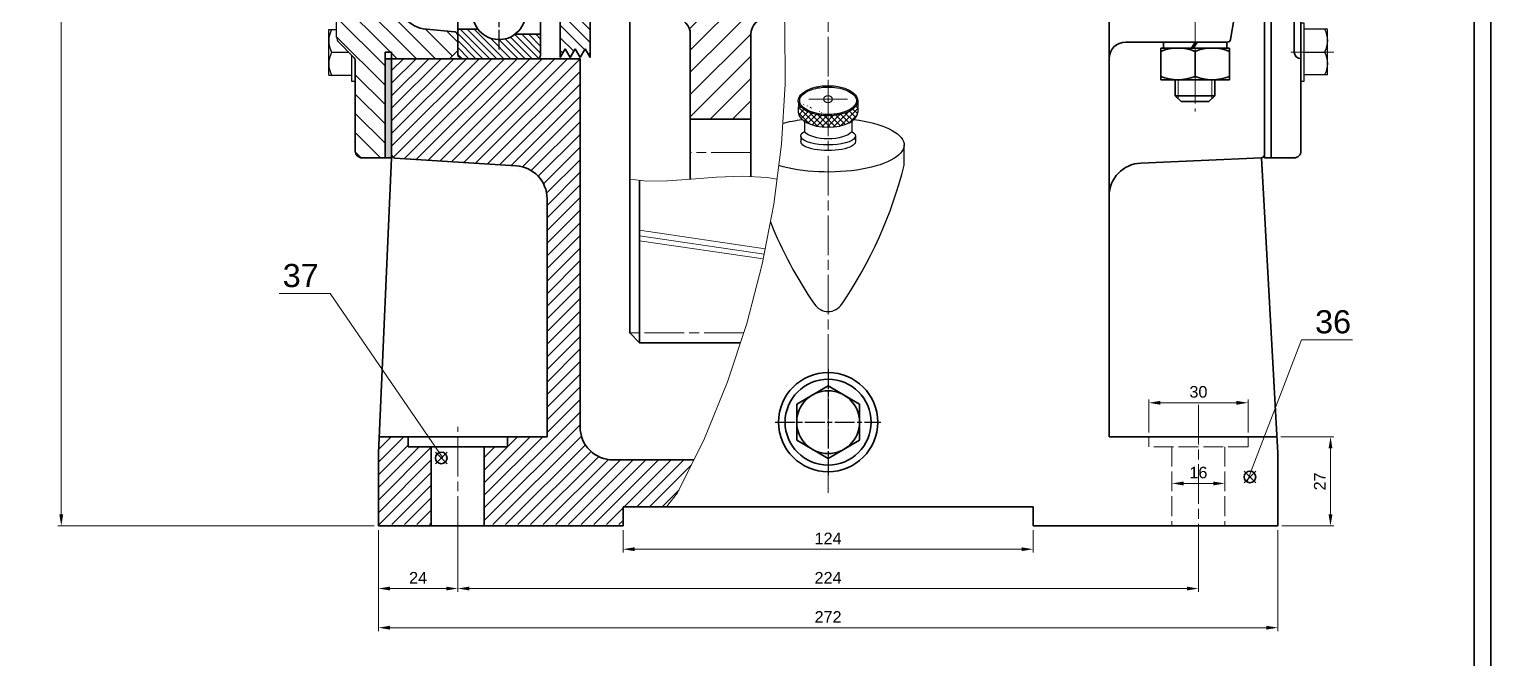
# Model space of a CAD drawing. Header units: millimetres. Extents: x 4028 to 8898, y 4975 to 5816.
# Drawn here: x 6043.8 to 6485.8, y 5360.6 to 5551.2 of the extents above; entities that cross this region are included whole.
import ezdxf

# ---------------------------------------------------------------- set-up
doc = ezdxf.new("R2010")
doc.units = ezdxf.units.MM
for name, pattern in [('AM_ISO02W050', [7.5, 6, -1.5]), ('AM_ISO08W050', [18, 12, -1.5, 3, -1.5]), ('AM_ISO08W050x2', [9, 6, -0.75, 1.5, -0.75]), ('CENTER', [50.8, 31.75, -6.35, 6.35, -6.35])]:
    doc.linetypes.add(name, pattern=pattern)
doc.layers.get('0').update_dxf_attribs({"lineweight": 35})
for name, color, linetype, lineweight in [('AM_0', 7, 'Continuous', 35), ('AM_0N', 7, 'Continuous', 35), ('AM_12', 7, 'Continuous', 35), ('AM_3', 6, 'AM_ISO02W050', 13), ('AM_4', 3, 'Continuous', 13), ('AM_5', 3, 'Continuous', 13), ('AM_7', 4, 'AM_ISO08W050', 13), ('AM_7N', 4, 'AM_ISO08W050', 25), ('AM_8', 1, 'Continuous', 13), ('Dim', 2, 'Continuous', 9), ('dttam', 1, 'CENTER', 13), ('manh', 2, 'Continuous', 13), ('net dam', 7, 'Continuous', 30)]:
    doc.layers.add(name, color=color, linetype=linetype, lineweight=lineweight)
doc.styles.get("Standard").update_dxf_attribs({"font": 'arial.ttf'})
doc.dimstyles.new('AM_ISO$0', dxfattribs={"dimtxt": 3.5, "dimasz": 3.5, "dimexe": 1, "dimexo": 1.25, "dimgap": 1.5, "dimtad": 1, "dimtoh": 1, "dimdsep": 46, "dimtxsty": 'Standard', "dimcen": 0, "dimclrd": 256, "dimclre": 256, "dimclrt": 2, "dimadec": 0, "dimazin": 2, "dimtp": 0.1, "dimtm": 0.1, "dimtfac": 0.71, "dimtmove": 1, "dimatfit": 3, "dimfxl": 1, "dimlwd": -1, "dimlwe": -1, "dimarcsym": 2})
pattern_1 = [(45, (-2106.6298, -1590.2821), (-1.0606602, 1.0606602), [])]
pattern_2 = [(135, (-2106.6298, -1590.2821), (-1.0606602, -1.0606602), [])]
pattern_3 = [(135, (0, 0), (-1.9091883, -1.9091883), [])]

# ---------------------------------------------------------------- blocks, each defined once
blk = doc.blocks.new('vocuathamdausua')
at = {"layer": 'manh'}
h = blk.add_hatch(dxfattribs=at)
h.set_pattern_fill('ANSI37', color=1, scale=10, style=0)
h.set_pattern_definition([(45, (-444.2514, 1551.545), (-0.8838835, 0.8838835), []), (135, (-444.2514, 1551.545), (-0.8838835, -0.8838835), [])])
edge = h.paths.add_edge_path()
edge.add_ellipse((1285.62, 2708.41), major_axis=(9, 0), ratio=0.506768, start_angle=322.9121, end_angle=358.6795)
edge.add_ellipse((1285.62, 2708.41), major_axis=(9, 0), ratio=0.506768, start_angle=358.6795, end_angle=360)
edge.add_line((1294.62, 2708.41), (1294.62, 2711.85))
edge.add_ellipse((1285.62, 2711.85), major_axis=(9, 0), ratio=0.506768, start_angle=270, end_angle=360, ccw=False)
edge.add_line((1285.62, 2707.29), (1285.62, 2703.85))
edge.add_ellipse((1285.62, 2708.41), major_axis=(9, 0), ratio=0.506768, start_angle=270, end_angle=322.9121)
edge = h.paths.add_edge_path()
edge.add_ellipse((1285.62, 2711.85), major_axis=(9, 0), ratio=0.506768, start_angle=182.4103, end_angle=270, ccw=False)
edge.add_line((1276.63, 2711.66), (1276.62, 2708.41))
edge.add_ellipse((1285.62, 2708.41), major_axis=(9, 0), ratio=0.506768, start_angle=180, end_angle=181.3205)
edge.add_ellipse((1285.62, 2708.41), major_axis=(9, 0), ratio=0.506768, start_angle=181.3205, end_angle=217.0879)
edge.add_ellipse((1285.62, 2708.41), major_axis=(9, 0), ratio=0.506768, start_angle=217.0879, end_angle=270)
edge.add_line((1285.62, 2703.85), (1285.62, 2707.29))
at = {"layer": 'AM_7', "linetype": 'AM_ISO08W050x2'}
for q in [(1285.62, 2718.19), (1279.79, 2712.35), (1291.46, 2712.35), (1285.62, 2706.51)]:
    blk.add_line((1285.62, 2712.35), q, dxfattribs=at)
at = {"layer": 'net dam'}
for p, q in [((1276.63, 2711.66), (1276.62, 2708.41)), ((1294.62, 2711.85), (1294.62, 2708.41)), ((1278.44, 2705.66), (1278.44, 2702.51)), ((1292.8, 2705.66), (1292.8, 2702.51)), ((1277.36, 2701.17), (1277.36, 2699.48)), ((1293.88, 2701.17), (1293.88, 2699.48)), ((1308.62, 2692.37), (1308.62, 2698.47))]:
    blk.add_line(p, q, dxfattribs=at)
for centre, radius, start, end in [((1182.3, 2723.71), 130.15, 325.6473, 346.0677), ((1388.95, 2723.71), 130.15, 201.8853, 214.3527), ((1285.62, 2653.08), 5, 214.3527, 325.6473)]:
    blk.add_arc(centre, radius, start, end, dxfattribs=at)
blk.add_ellipse((1285.62, 2711.85), major_axis=(9, 0), ratio=0.506768, dxfattribs=at)
at = {"layer": 'net dam', "extrusion": (0, 0, -1)}
for centre, major_axis, ratio, start_param, end_param in [((1285.62, 2712.35), (1.38, 0), 0.738156, -3.141592653589793, 3.141592653589793), ((1285.62, 2698.47), (23, 0), 0.35566, 5.059904, 8.560784), ((1285.62, 2698.47), (23, 0), 0.35566, 10.355812, 10.648059), ((1285.62, 2701.17), (8.26, 0), 0.326792, 5.765996, 9.941967), ((1285.62, 2703.8), (-7.78, 0), 0.450192, 3.525887, 5.898891), ((1285.62, 2699.48), (8.26, 0), 0.326792, 6.283185, 9.424778)]:
    blk.add_ellipse(centre, major_axis=major_axis, ratio=ratio, start_param=start_param, end_param=end_param, dxfattribs=at)
at = {"layer": 'net dam'}
blk.add_ellipse((1285.62, 2708.41), major_axis=(9, 0), ratio=0.506768, start_param=3.141593, end_param=6.283185, dxfattribs=at)
blk.add_open_spline([(1294.22, 2711.85), (1294.22, 2712.3), (1294.07, 2712.75), (1293.4, 2713.66), (1292.89, 2714.1), (1291.57, 2714.88), (1290.75, 2715.21), (1288.93, 2715.72), (1287.93, 2715.89), (1285.4, 2716.08), (1283.86, 2715.99), (1281.05, 2715.44), (1279.81, 2714.98), (1278.22, 2714), (1277.73, 2713.54), (1277.11, 2712.61), (1276.99, 2712.15), (1277.07, 2711.22), (1277.28, 2710.75), (1278.07, 2709.83), (1278.65, 2709.39), (1280.12, 2708.63), (1281, 2708.32), (1282.94, 2707.87), (1284, 2707.73), (1286.55, 2707.65), (1288.06, 2707.8), (1290.72, 2708.44), (1291.88, 2708.94), (1293.29, 2709.94), (1293.71, 2710.39), (1294.14, 2711.18), (1294.22, 2711.52), (1294.22, 2711.85)], degree=3, knots=[0, 0, 0, 0, 0.356431, 0.356431, 0.712861, 0.712861, 1.069292, 1.069292, 1.425722, 1.425722, 1.939711, 1.939711, 2.453699, 2.453699, 2.819631, 2.819631, 3.185563, 3.185563, 3.551495, 3.551495, 3.917427, 3.917427, 4.283359, 4.283359, 4.649291, 4.649291, 5.155706, 5.155706, 5.662121, 5.662121, 6.018042, 6.018042, 6.283185, 6.283185, 6.283185, 6.283185], dxfattribs=at)
blk = doc.blocks.new('sdfsdfd')
for p, q in [((202.3, 669.78), (192.8, 664.29)), ((211.8, 664.29), (202.3, 669.78)), ((192.8, 664.29), (192.8, 653.32)), ((211.8, 653.32), (211.8, 664.29)), ((192.8, 653.32), (202.3, 647.84)), ((202.3, 647.84), (211.8, 653.32))]:
    blk.add_line(p, q)
for radius in [15, 13, 9.5]:
    blk.add_circle((202.3, 658.81), radius)
at = {"layer": 'AM_7N', "linetype": 'AM_ISO08W050x2'}
for p, q in [((202.3, 674.81), (202.3, 642.81)), ((186.3, 658.81), (218.3, 658.81))]:
    blk.add_line(p, q, dxfattribs=at)
blk = doc.blocks.new('olan31')
h = blk.add_hatch()
h.set_pattern_fill('ANSI31', color=1, scale=1.3, angle=180, style=0)
h.set_pattern_definition([(225, (8079.136, 7635.1395), (2.9185832, -2.9185832), [])])
h.paths.add_polyline_path([(2483.66, 2326.46), (2492.35, 2326.46), (2503.98, 2326.46), (2503.98, 2325.46), (2503.18, 2325.46), (2503.18, 2320.8), (2520.18, 2320.8), (2520.18, 2326.46), (2511.18, 2327.71), (2511.18, 2334.21), (2520.18, 2335.46), (2520.18, 2338.96), (2512.03, 2338.96, -0.385314), (2502.08, 2347.96), (2501.27, 2356.56, 0.385314), (2500.28, 2357.46), (2495.68, 2357.46), (2494.89, 2356.66), (2493.18, 2352.08), (2493.18, 2337.46), (2495.18, 2337.46), (2495.18, 2335.46), (2487, 2335.46)])
h.paths.add_polyline_path([(2463.18, 2328.46, 0.414214), (2465.18, 2326.46), (2483.66, 2326.46), (2487, 2335.46), (2463.18, 2335.46)])
h.paths.add_polyline_path([(2499.18, 2320.86, 0.061347), (2499.67, 2320.8), (2503.18, 2320.8), (2503.18, 2325.46), (2499.18, 2325.46)])
h.paths.add_polyline_path([(2495.18, 2325.46), (2503.18, 2325.46), (2503.98, 2325.46), (2503.98, 2326.46), (2495.18, 2326.46)], flags=17)
h.paths.add_polyline_path([(2498.25, 2321.39, 0.135907), (2499.18, 2320.86), (2499.18, 2325.46), (2495.18, 2325.46), (2495.18, 2324.46)], flags=17)
h.paths.add_polyline_path([(2494.18, 2325.46), (2495.18, 2325.46), (2495.18, 2326.46), (2492.35, 2326.46, -0.198912), (2493.77, 2325.87)], flags=17)
h.paths.add_polyline_path([(2495.18, 2324.46), (2495.18, 2325.46), (2494.18, 2325.46)], flags=17)
h.paths.add_polyline_path([(2566.18, 2320.8), (2586.7, 2320.8, 0.198912), (2588.11, 2321.39), (2592.6, 2325.87, -0.198912), (2594.01, 2326.46), (2621.18, 2326.46, 0.414214), (2623.18, 2328.46), (2623.18, 2335.46), (2591.18, 2335.46), (2591.18, 2337.46), (2593.18, 2337.46), (2593.18, 2354.96), (2590.68, 2357.46), (2586.09, 2357.46, 0.388616), (2585.09, 2356.55), (2584.28, 2347.96, -0.385314), (2574.33, 2338.96), (2566.18, 2338.96), (2566.18, 2335.46), (2575.18, 2334.21), (2575.18, 2327.71), (2566.18, 2326.46)])
for p, q in [((2493.18, 2354.96), (2495.68, 2357.46)), ((2495.68, 2357.46), (2500.28, 2357.46)), ((2502.08, 2347.96), (2501.27, 2356.56)), ((2584.28, 2347.96), (2585.09, 2356.56)), ((2590.68, 2357.46), (2586.09, 2357.46)), ((2593.18, 2354.96), (2590.68, 2357.46)), ((2493.18, 2337.46), (2493.18, 2354.96)), ((2593.18, 2337.46), (2593.18, 2354.96)), ((2520.68, 2338.96), (2512.03, 2338.96)), ((2565.68, 2338.96), (2574.33, 2338.96)), ((2463.18, 2328.46), (2463.18, 2335.46)), ((2463.18, 2335.46), (2495.18, 2335.46)), ((2493.18, 2337.46), (2495.18, 2337.46)), ((2495.18, 2335.46), (2495.18, 2337.46)), ((2511.18, 2334.21), (2520.18, 2335.46)), ((2511.18, 2327.71), (2511.18, 2334.21)), ((2520.18, 2335.46), (2520.68, 2335.46)), ((2566.18, 2335.46), (2565.68, 2335.46)), ((2575.18, 2334.21), (2566.18, 2335.46)), ((2575.18, 2327.71), (2575.18, 2334.21)), ((2593.18, 2337.46), (2591.18, 2337.46)), ((2591.18, 2335.46), (2591.18, 2337.46)), ((2623.18, 2335.46), (2591.18, 2335.46)), ((2623.18, 2328.46), (2623.18, 2335.46)), ((2492.35, 2326.46), (2465.18, 2326.46)), ((2511.18, 2327.71), (2520.18, 2326.46)), ((2520.18, 2326.46), (2520.68, 2326.46)), ((2566.18, 2326.46), (2565.68, 2326.46)), ((2575.18, 2327.71), (2566.18, 2326.46)), ((2594.01, 2326.46), (2621.18, 2326.46))]:
    blk.add_line(p, q)
for centre, radius, start, end in [((2500.28, 2356.46), 1, 5.7106, 90), ((2586.09, 2356.46), 1, 90, 174.2894), ((2512.03, 2348.96), 10, 185.7106, 270), ((2574.33, 2348.96), 10, 270, 354.2894), ((2465.18, 2328.46), 2, 180, 270), ((2492.35, 2324.46), 2, 45, 90), ((2594.01, 2324.46), 2, 90, 135), ((2621.18, 2328.46), 2, 270, 0)]:
    blk.add_arc(centre, radius, start, end)
at = {"layer": 'net dam'}
for p, q in [((2520.18, 2335.46), (2520.18, 2338.96)), ((2566.18, 2335.46), (2566.18, 2338.96)), ((2493.77, 2325.87), (2498.25, 2321.39)), ((2520.18, 2320.8), (2520.18, 2326.46)), ((2566.18, 2320.8), (2566.18, 2326.46)), ((2592.6, 2325.87), (2588.11, 2321.39)), ((2499.67, 2320.8), (2520.68, 2320.8)), ((2586.7, 2320.8), (2565.68, 2320.8))]:
    blk.add_line(p, q, dxfattribs=at)
for centre, start, end in [((2499.67, 2322.8), 225, 270), ((2586.7, 2322.8), 270, 315)]:
    blk.add_arc(centre, 2, start, end, dxfattribs=at)
blk = doc.blocks.new('olan3')
at = {"layer": 'AM_8'}
h = blk.add_hatch(dxfattribs=at)
h.set_pattern_fill('_U', color=256, scale=1.5, angle=45, style=0, pattern_type=0)
h.set_pattern_definition(pattern_1)
edge = h.paths.add_edge_path()
edge.add_arc((-12.75, 11.5), 1, 90, 180)
edge.add_line((-13.75, 11.5), (-13.75, -11))
edge.add_arc((-12.25, -11), 1.5, 180, 270)
edge.add_line((-12.25, -12.5), (-4.785, -12.5))
edge.add_line((-4.785, -12.5), (-4.785, -6.38))
edge.add_arc((0, 0), 7.975, 143.1301, 233.1301, ccw=False)
edge.add_line((-6.38, 4.785), (-6.38, 12.5))
edge.add_line((-6.38, 12.5), (-12.75, 12.5))
h = blk.add_hatch(dxfattribs=at)
h.set_pattern_fill('_U', color=256, scale=1.5, angle=135, style=0, pattern_type=0)
h.set_pattern_definition(pattern_2)
edge = h.paths.add_edge_path()
edge.add_line((12.25, 12.5), (4.785, 12.5))
edge.add_line((4.785, 12.5), (4.785, 6.38))
edge.add_arc((0, 0), 7.975, -36.8699, 53.1301, ccw=False)
edge.add_line((6.38, -4.785), (6.38, -12.5))
edge.add_line((6.38, -12.5), (12.25, -12.5))
edge.add_arc((12.25, -11), 1.5, 270, 360)
edge.add_line((13.75, -11), (13.75, 11))
edge.add_arc((12.25, 11), 1.5, 0, 90)
h = blk.add_hatch(dxfattribs=at)
h.set_pattern_fill('_U', color=256, scale=1.5, angle=135, style=0, pattern_type=0)
h.set_pattern_definition(pattern_2)
edge = h.paths.add_edge_path()
edge.add_line((60.25, -12.5), (66.12, -12.5))
edge.add_line((66.12, -12.5), (66.12, -4.785))
edge.add_arc((72.5, 0), 7.975, 126.8699, 216.8699, ccw=False)
edge.add_line((67.715, 6.38), (67.715, 12.5))
edge.add_line((67.715, 12.5), (60.25, 12.5))
edge.add_arc((60.25, 11), 1.5, 90, 180)
edge.add_line((58.75, 11), (58.75, -11))
edge.add_arc((60.25, -11), 1.5, 180, 270)
h = blk.add_hatch(dxfattribs=at)
h.set_pattern_fill('_U', color=256, scale=1.5, angle=45, style=0, pattern_type=0)
h.set_pattern_definition(pattern_1)
edge = h.paths.add_edge_path()
edge.add_line((77.285, -6.38), (77.285, -12.5))
edge.add_line((77.285, -12.5), (84.75, -12.5))
edge.add_arc((84.75, -11), 1.5, 270, 360)
edge.add_line((86.25, -11), (86.25, 11.5))
edge.add_arc((85.25, 11.5), 1, 0, 90)
edge.add_line((85.25, 12.5), (78.88, 12.5))
edge.add_line((78.88, 12.5), (78.88, 4.785))
edge.add_arc((72.5, 0), 7.975, -53.1301, 36.8699, ccw=False)
at = {"layer": 'AM_0N'}
for p, q in [((-13.75, -11), (-13.75, 11.5)), ((-12.75, 12.5), (-6.38, 12.5)), ((4.785, 12.5), (-6.38, 12.5)), ((-6.38, 12.5), (-6.38, 4.785)), ((4.785, 12.5), (12.25, 12.5)), ((4.785, 12.5), (4.785, 6.38)), ((13.75, 12.5), (12.25, 12.5)), ((13.75, -11), (13.75, 11)), ((60.25, 12.5), (58.75, 12.5)), ((58.75, -11), (58.75, 11)), ((60.25, 12.5), (67.715, 12.5)), ((78.88, 12.5), (67.715, 12.5)), ((67.715, 12.5), (67.715, 6.38)), ((78.88, 12.5), (85.25, 12.5)), ((78.88, 12.5), (78.88, 4.785)), ((86.25, 11.5), (86.25, -11)), ((-4.785, -6.38), (-4.785, -12.5)), ((6.38, -4.785), (6.38, -12.5)), ((66.12, -4.785), (66.12, -12.5)), ((77.285, -12.5), (77.285, -6.38)), ((-4.785, -12.5), (-12.25, -12.5)), ((6.38, -12.5), (-4.785, -12.5)), ((12.25, -12.5), (6.38, -12.5)), ((13.75, -12.5), (12.25, -12.5)), ((60.25, -12.5), (58.75, -12.5)), ((60.25, -12.5), (66.12, -12.5)), ((77.285, -12.5), (66.12, -12.5)), ((77.285, -12.5), (84.75, -12.5))]:
    blk.add_line(p, q, dxfattribs=at)
for centre, radius, start, end in [((-12.75, 11.5), 1, 90, 180), ((12.25, 11), 1.5, 0, 90), ((60.25, 11), 1.5, 90, 180), ((85.25, 11.5), 1, 0, 90), ((0, 0), 7.975, 143.1301, 233.1301), ((0, 0), 7.975, 53.1301, 143.1301), ((0, 0), 7.975, 323.1301, 53.1301), ((72.5, 0), 7.975, 126.8699, 216.8699), ((72.5, 0), 7.975, 36.8699, 126.8699), ((72.5, 0), 7.975, 306.8699, 36.8699), ((0, 0), 7.975, 233.1301, 323.1301), ((72.5, 0), 7.975, 216.8699, 306.8699), ((-12.25, -11), 1.5, 180, 270), ((12.25, -11), 1.5, 270, 0), ((60.25, -11), 1.5, 180, 270), ((84.75, -11), 1.5, 270, 0)]:
    blk.add_arc(centre, radius, start, end, dxfattribs=at)
at = {"layer": 'AM_7N', "linetype": 'AM_ISO08W050x2'}
for p, q in [((0, 10.975), (0, -10.975)), ((72.5, 10.975), (72.5, -10.975)), ((10.975, 0), (-10.975, 0)), ((83.475, 0), (61.525, 0))]:
    blk.add_line(p, q, dxfattribs=at)
blk = doc.blocks.new('bac123453et')
at = {"layer": 'AM_8'}
h = blk.add_hatch(dxfattribs=at)
h.set_pattern_fill('_U', color=256, scale=2.7, angle=135, style=0, pattern_type=0)
h.set_pattern_definition(pattern_3)
edge = h.paths.add_edge_path()
edge.add_line((1192.44, 2554.36), (1192, 2553.86))
edge.add_line((1192, 2553.86), (1188.59, 2553.85))
edge.add_line((1188.59, 2553.85), (1185.43, 2553.85))
edge.add_line((1185.43, 2553.85), (1184.94, 2554.35))
edge.add_line((1184.94, 2554.35), (1184.94, 2559.35))
edge.add_arc((1183.44, 2559.35), 1.5, 0, 90)
edge.add_line((1183.44, 2560.85), (1165.34, 2560.85))
edge.add_line((1165.34, 2560.85), (1167.94, 2562.35))
edge.add_line((1167.94, 2562.35), (1165.34, 2563.85))
edge.add_line((1165.34, 2563.85), (1167.94, 2565.35))
edge.add_line((1167.94, 2565.35), (1165.34, 2566.85))
edge.add_line((1165.34, 2566.85), (1167.94, 2568.35))
edge.add_line((1167.94, 2568.35), (1165.34, 2569.85))
edge.add_line((1165.34, 2569.85), (1183.44, 2569.85))
edge.add_arc((1183.44, 2571.35), 1.5, 270, 360)
edge.add_line((1184.94, 2571.35), (1184.94, 2575.35))
edge.add_line((1184.94, 2575.35), (1185.44, 2575.85))
edge.add_line((1185.44, 2575.85), (1188.64, 2575.85))
edge.add_line((1188.64, 2575.85), (1192.44, 2575.85))
edge.add_line((1192.44, 2575.85), (1192.44, 2554.36))
h = blk.add_hatch(dxfattribs=at)
h.set_pattern_fill('_U', color=256, scale=2.7, angle=135, style=0, pattern_type=0)
h.set_pattern_definition(pattern_3)
edge = h.paths.add_edge_path()
edge.add_line((1264.54, 2569.85), (1261.94, 2568.35))
edge.add_line((1261.94, 2568.35), (1264.54, 2566.85))
edge.add_line((1264.54, 2566.85), (1261.94, 2565.35))
edge.add_line((1261.94, 2565.35), (1264.54, 2563.85))
edge.add_line((1264.54, 2563.85), (1261.94, 2562.35))
edge.add_line((1261.94, 2562.35), (1264.54, 2560.85))
edge.add_line((1264.54, 2560.85), (1246.47, 2560.85))
edge.add_arc((1246.5, 2559.29), 1.56, 90.8951, 177.8385)
edge.add_line((1244.94, 2559.35), (1244.94, 2554.35))
edge.add_line((1244.94, 2554.35), (1244.51, 2553.85))
edge.add_line((1244.51, 2553.85), (1240.73, 2553.85))
edge.add_line((1240.73, 2553.85), (1238, 2553.85))
edge.add_line((1238, 2553.85), (1237.44, 2554.35))
edge.add_line((1237.44, 2554.35), (1237.44, 2575.35))
edge.add_line((1237.44, 2575.35), (1237.88, 2575.85))
edge.add_line((1237.88, 2575.85), (1241.15, 2575.85))
edge.add_line((1241.15, 2575.85), (1244.42, 2575.85))
edge.add_line((1244.42, 2575.85), (1244.92, 2575.35))
edge.add_line((1244.92, 2575.35), (1244.92, 2571.35))
edge.add_arc((1246.42, 2571.35), 1.5, 180, 270)
edge.add_line((1246.42, 2569.85), (1264.54, 2569.85))
for p, q in [((1185.44, 2575.85), (1184.94, 2575.35)), ((1184.94, 2571.35), (1184.94, 2575.35)), ((1191.85, 2575.86), (1185.44, 2575.85)), ((1191.85, 2575.86), (1192.35, 2575.36)), ((1192.44, 2574.84), (1192.44, 2575.36)), ((1192.44, 2554.36), (1192.44, 2574.84)), ((1237.88, 2575.85), (1237.44, 2575.35)), ((1237.44, 2575.35), (1237.88, 2575.85)), ((1237.44, 2554.35), (1237.44, 2575.35)), ((1237.44, 2575.35), (1237.44, 2554.35)), ((1244.42, 2575.85), (1237.88, 2575.85)), ((1237.88, 2575.85), (1244.42, 2575.85)), ((1244.42, 2575.85), (1244.92, 2575.35)), ((1244.42, 2575.85), (1244.92, 2575.35)), ((1244.92, 2571.35), (1244.92, 2575.35)), ((1183.44, 2569.85), (1165.34, 2569.85)), ((1165.34, 2569.85), (1167.94, 2568.35)), ((1165.34, 2566.85), (1167.94, 2568.35)), ((1264.54, 2569.85), (1246.42, 2569.85)), ((1264.54, 2569.85), (1261.94, 2568.35)), ((1264.54, 2566.85), (1261.94, 2568.35)), ((1165.34, 2566.85), (1167.94, 2565.35)), ((1165.34, 2563.85), (1167.94, 2565.35)), ((1165.34, 2563.85), (1167.94, 2562.35)), ((1264.54, 2566.85), (1261.94, 2565.35)), ((1264.54, 2563.85), (1261.94, 2565.35)), ((1264.54, 2563.85), (1261.94, 2562.35)), ((1165.34, 2560.85), (1167.94, 2562.35)), ((1165.34, 2560.85), (1183.44, 2560.85)), ((1184.94, 2554.35), (1184.94, 2559.35)), ((1244.94, 2554.35), (1244.94, 2559.35)), ((1264.54, 2560.85), (1246.47, 2560.85)), ((1264.54, 2560.85), (1261.94, 2562.35)), ((1184.94, 2554.35), (1185.44, 2553.85)), ((1192, 2553.86), (1185.44, 2553.85)), ((1192.44, 2554.36), (1192, 2553.86)), ((1238, 2553.85), (1237.44, 2554.35)), ((1244.51, 2553.85), (1238, 2553.85)), ((1244.94, 2554.35), (1244.51, 2553.85))]:
    blk.add_line(p, q)
for centre, radius, start, end in [((1183.44, 2571.35), 1.5, 270, 0), ((1246.42, 2571.35), 1.5, 180, 270), ((1183.44, 2559.35), 1.5, 0, 90), ((1246.5, 2559.29), 1.56, 90.8951, 177.8385)]:
    blk.add_arc(centre, radius, start, end)
blk = doc.blocks.new('capnhanh123')
at = {"lineweight": 13}
h = blk.add_hatch(dxfattribs=at)
h.set_pattern_fill('ANSI31', color=1, scale=1.5, angle=90)
h.set_pattern_definition([(135, (-3942.375, 8658.554), (-3.367596, -3.367596), [])])
h.paths.add_polyline_path([(1612.22, 2391.89), (1612.7, 2386.45), (1625.87, 2387.5), (1625.87, 2435.62), (1623.37, 2438.12), (1613.87, 2438.12), (1612.22, 2419.35, -0.388879), (1607.24, 2414.79), (1581.52, 2414.79), (1581.52, 2396.46), (1607.24, 2396.46, -0.388879)])
edge = h.paths.add_edge_path()
edge.add_arc((1683.58, 2435.62), 2.5, 5, 90)
edge.add_line((1683.58, 2438.12), (1679.38, 2438.12))
edge.add_line((1679.38, 2438.12), (1679.37, 2438.12))
edge.add_line((1679.37, 2438.12), (1677.67, 2438.12))
edge.add_line((1677.67, 2438.12), (1677.67, 2401.8))
edge.add_line((1677.67, 2401.8), (1682.23, 2403.7))
edge.add_line((1682.23, 2403.7), (1701.93, 2414.46))
edge.add_line((1701.93, 2414.46), (1702.41, 2414.79))
edge.add_line((1702.41, 2414.79), (1692.49, 2414.79))
edge.add_arc((1692.49, 2419.79), 5, -175, -90, ccw=False)
edge.add_line((1687.51, 2419.35), (1686.07, 2435.84))
for p, q in [((1612.22, 2419.35), (1613.67, 2435.84)), ((1683.58, 2438.12), (1616.16, 2438.12)), ((1625.87, 2435.62), (1623.37, 2438.12)), ((1625.87, 2435.62), (1627.37, 2435.62)), ((1625.87, 2387.5), (1625.87, 2435.62)), ((1677.67, 2401.8), (1677.67, 2438.12)), ((1687.51, 2419.35), (1686.07, 2435.84)), ((1513.87, 2430.12), (1563.09, 2430.12)), ((1668.37, 2397.94), (1668.37, 2426.87)), ((1677.37, 2426.87), (1668.37, 2426.87)), ((1677.37, 2401.68), (1677.37, 2426.87)), ((1563.43, 2414.79), (1607.24, 2414.79)), ((1581.52, 2396.46), (1581.52, 2414.79)), ((1702.52, 2414.79), (1692.49, 2414.79)), ((1564.15, 2396.46), (1607.24, 2396.46)), ((1612.22, 2391.89), (1612.7, 2386.45))]:
    blk.add_line(p, q)
for points in [[(1513.87, 2399.65), (1513.87, 2430.12), (1516.87, 2433.12), (1613.43, 2433.12)], [(1686.3, 2433.12), (1728.54, 2433.12)]]:
    blk.add_lwpolyline(points)
for centre, radius, start, end in [((1616.16, 2435.62), 2.5, 90, 175), ((1683.58, 2435.62), 2.5, 5, 90), ((1607.24, 2419.79), 5, 270, 355), ((1692.49, 2419.79), 5, 185, 270), ((1607.24, 2391.46), 5, 5, 90)]:
    blk.add_arc(centre, radius, start, end)
at = {"layer": 'AM_4'}
for p, q in [((1544.76, 2430.12), (1539.25, 2392.73)), ((1546.28, 2430.12), (1540.74, 2392.45)), ((1547.98, 2430.12), (1542.3, 2392.15))]:
    blk.add_line(p, q, dxfattribs=at)
blk.add_lwpolyline([(1563.38, 2388.59), (1563.92, 2391.5), (1564.28, 2399.12), (1564.01, 2406.92), (1563.45, 2414.56), (1562.94, 2421.69), (1562.83, 2427.99), (1563.45, 2433.12)], dxfattribs=at)
at = {"layer": 'AM_7'}
for p, q in [((1516.87, 2398.65), (1516.87, 2433.12)), ((1571.52, 2396.46), (1571.52, 2414.79))]:
    blk.add_line(p, q, dxfattribs=at)
blk = doc.blocks.new('olan312')
for p, q in [((2463.18, 2328.46), (2463.18, 2335.46)), ((2463.18, 2335.46), (2623.18, 2335.46)), ((2623.18, 2328.46), (2623.18, 2335.46)), ((2520.68, 2326.46), (2465.18, 2326.46)), ((2520.18, 2328.46), (2495.18, 2328.46)), ((2520.18, 2328.46), (2591.18, 2328.46)), ((2520.68, 2326.46), (2621.18, 2326.46))]:
    blk.add_line(p, q)
blk.add_lwpolyline([(2623.18, 2337.46), (2623.18, 2335.46), (2463.18, 2335.45), (2463.18, 2337.45)], close=True)
for centre, start, end in [((2465.18, 2328.46), 180, 270), ((2495.18, 2326.46), 90, 180), ((2591.18, 2326.46), 0, 90), ((2621.18, 2328.46), 270, 0)]:
    blk.add_arc(centre, 2, start, end)
blk = doc.blocks.new('ƯỀWR')
for p, q in [((8353.71, 5379.21), (8353.71, 5376.21)), ((8353.71, 5376.21), (8383.71, 5376.21)), ((8360.71, 5376.21), (8360.71, 5352.21)), ((8376.71, 5376.21), (8376.71, 5352.21)), ((8383.71, 5379.21), (8383.71, 5376.21))]:
    blk.add_line(p, q)
blk = doc.blocks.new('*S106')
at = {"layer": 'AM_12', "color": 4}
for p, q in [((2525.17, 2726.37), (2528.67, 2729.87)), ((2525.17, 2729.87), (2528.67, 2726.37))]:
    blk.add_line(p, q, dxfattribs=at)
blk.add_circle((2526.92, 2728.12), 1.75, dxfattribs=at)
blk = doc.blocks.new('*S107')
at = {"layer": 'AM_12', "color": 4}
for p, q in [((2280.61, 2732.11), (2284.11, 2735.61)), ((2280.61, 2735.61), (2284.11, 2732.11))]:
    blk.add_line(p, q, dxfattribs=at)
blk.add_circle((2282.36, 2733.86), 1.75, dxfattribs=at)
blk = doc.blocks.new('*S141')
at = {"layer": 'AM_5'}
for q in [(2527.29, 2729.95), (2557.97, 2769.63)]:
    blk.add_line((2542.49, 2769.63), q, dxfattribs=at)
at = {"layer": 'AM_5', "linetype": 'Continuous'}
blk.add_line((2527.29, 2729.95), (2526.04, 2726.68), dxfattribs=at)
at = {"layer": 'AM_5', "color": 30, "insert": (2552.07, 2771.47), "char_height": 7, "attachment_point": 8}
blk.add_mtext('36', dxfattribs=at)
blk = doc.blocks.new('*S142')
at = {"layer": 'AM_5'}
for q in [(2233.32, 2783.62), (2280.83, 2736.8)]:
    blk.add_line((2248.8, 2783.62), q, dxfattribs=at)
at = {"layer": 'AM_5', "linetype": 'Continuous'}
blk.add_line((2280.83, 2736.8), (2282.81, 2733.91), dxfattribs=at)
at = {"layer": 'AM_5', "color": 30, "insert": (2239.84, 2785.46), "char_height": 7, "attachment_point": 8}
blk.add_mtext('37', dxfattribs=at)
blk = doc.blocks.new('*D148')
at = {"layer": 'Defpoints', "color": 0, "transparency": 16777216}
for p in [(6053.52, 5797.79), (6285.41, 5797.79), (6149.43, 5400.83)]:
    blk.add_point(p, dxfattribs=at)
at = {"layer": 'Dim', "linetype": 'ByBlock', "transparency": 16777216}
for p, q in [((6284.16, 5797.79), (6052.52, 5797.79)), ((6053.52, 5404.33), (6053.52, 5794.29)), ((6148.18, 5400.83), (6052.52, 5400.83))]:
    blk.add_line(p, q, dxfattribs=at)
at = {"layer": 'Dim', "transparency": 16777216}
for points in [[(6052.94, 5794.29), (6054.11, 5794.29), (6053.52, 5797.79)], [(6052.94, 5404.33), (6054.11, 5404.33), (6053.52, 5400.83)]]:
    blk.add_solid(points, dxfattribs=at)
at = {"layer": 'Dim', "color": 2, "transparency": 16777216, "insert": (6050.24, 5599.31), "char_height": 3.5, "attachment_point": 5, "rotation": 90}
blk.add_mtext('397', dxfattribs=at)
blk = doc.blocks.new('*D149')
at = {"layer": 'Defpoints', "color": 0, "transparency": 16777216}
for p in [(6149.43, 5390.32), (6173.43, 5390.32), (6173.43, 5381.9)]:
    blk.add_point(p, dxfattribs=at)
at = {"layer": 'Dim', "linetype": 'ByBlock', "transparency": 16777216}
for p, q in [((6149.43, 5389.07), (6149.43, 5380.9)), ((6173.43, 5389.07), (6173.43, 5380.9)), ((6152.93, 5381.9), (6169.93, 5381.9))]:
    blk.add_line(p, q, dxfattribs=at)
at = {"layer": 'Dim', "transparency": 16777216}
for points in [[(6152.93, 5382.48), (6152.93, 5381.32), (6149.43, 5381.9)], [(6169.93, 5382.48), (6169.93, 5381.32), (6173.43, 5381.9)]]:
    blk.add_solid(points, dxfattribs=at)
at = {"layer": 'Dim', "color": 2, "transparency": 16777216, "insert": (6161.43, 5385.16), "char_height": 3.5, "attachment_point": 5}
blk.add_mtext('24', dxfattribs=at)
blk = doc.blocks.new('*D150')
at = {"layer": 'Defpoints', "color": 0, "transparency": 16777216}
for p in [(6149.43, 5400.83), (6421.43, 5400.83), (6149.43, 5370.05)]:
    blk.add_point(p, dxfattribs=at)
at = {"layer": 'Dim', "linetype": 'ByBlock', "transparency": 16777216}
for p, q in [((6149.43, 5399.58), (6149.43, 5369.05)), ((6421.43, 5399.58), (6421.43, 5369.05)), ((6417.93, 5370.05), (6152.93, 5370.05))]:
    blk.add_line(p, q, dxfattribs=at)
at = {"layer": 'Dim', "transparency": 16777216}
for points in [[(6152.93, 5370.64), (6152.93, 5369.47), (6149.43, 5370.05)], [(6417.93, 5370.64), (6417.93, 5369.47), (6421.43, 5370.05)]]:
    blk.add_solid(points, dxfattribs=at)
at = {"layer": 'Dim', "color": 2, "transparency": 16777216, "insert": (6285.43, 5373.31), "char_height": 3.5, "attachment_point": 5}
blk.add_mtext('272', dxfattribs=at)
blk = doc.blocks.new('*D151')
at = {"layer": 'Defpoints', "color": 0, "transparency": 16777216}
for p in [(6173.43, 5400.83), (6397.43, 5400.83), (6397.43, 5381.9)]:
    blk.add_point(p, dxfattribs=at)
at = {"layer": 'Dim', "linetype": 'ByBlock', "transparency": 16777216}
for p, q in [((6173.43, 5399.58), (6173.43, 5380.9)), ((6397.43, 5399.58), (6397.43, 5380.9)), ((6176.93, 5381.9), (6393.93, 5381.9))]:
    blk.add_line(p, q, dxfattribs=at)
at = {"layer": 'Dim', "transparency": 16777216}
for points in [[(6176.93, 5382.48), (6176.93, 5381.32), (6173.43, 5381.9)], [(6393.93, 5382.48), (6393.93, 5381.32), (6397.43, 5381.9)]]:
    blk.add_solid(points, dxfattribs=at)
at = {"layer": 'Dim', "color": 2, "transparency": 16777216, "insert": (6285.43, 5385.16), "char_height": 3.5, "attachment_point": 5}
blk.add_mtext('224', dxfattribs=at)
blk = doc.blocks.new('*D152')
at = {"layer": 'Defpoints', "color": 0, "transparency": 16777216}
for p in [(6421.15, 5427.83), (6421.43, 5400.83), (6437.38, 5400.83)]:
    blk.add_point(p, dxfattribs=at)
at = {"layer": 'Dim', "linetype": 'ByBlock', "transparency": 16777216}
for p, q in [((6422.4, 5427.83), (6438.38, 5427.83)), ((6437.38, 5424.33), (6437.38, 5404.33)), ((6422.68, 5400.83), (6438.38, 5400.83))]:
    blk.add_line(p, q, dxfattribs=at)
at = {"layer": 'Dim', "transparency": 16777216}
for points in [[(6436.8, 5424.33), (6437.96, 5424.33), (6437.38, 5427.83)], [(6436.8, 5404.33), (6437.96, 5404.33), (6437.38, 5400.83)]]:
    blk.add_solid(points, dxfattribs=at)
at = {"layer": 'Dim', "color": 2, "transparency": 16777216, "insert": (6434.12, 5414.33), "char_height": 3.5, "attachment_point": 5, "rotation": 90}
blk.add_mtext('27', dxfattribs=at)
blk = doc.blocks.new('*D168')
at = {"layer": 'Defpoints', "color": 0, "transparency": 16777216}
for p in [(6223.43, 5400.83), (6347.43, 5400.83), (6347.43, 5393.8)]:
    blk.add_point(p, dxfattribs=at)
at = {"layer": 'Dim', "linetype": 'ByBlock', "transparency": 16777216}
for p, q in [((6223.43, 5399.58), (6223.43, 5392.8)), ((6347.43, 5399.58), (6347.43, 5392.8)), ((6226.93, 5393.8), (6343.93, 5393.8))]:
    blk.add_line(p, q, dxfattribs=at)
at = {"layer": 'Dim', "transparency": 16777216}
for points in [[(6226.93, 5394.38), (6226.93, 5393.22), (6223.43, 5393.8)], [(6343.93, 5394.38), (6343.93, 5393.22), (6347.43, 5393.8)]]:
    blk.add_solid(points, dxfattribs=at)
at = {"layer": 'Dim', "color": 2, "transparency": 16777216, "insert": (6285.43, 5397.06), "char_height": 3.5, "attachment_point": 5}
blk.add_mtext('124', dxfattribs=at)
blk = doc.blocks.new('*D169')
at = {"layer": 'Defpoints', "color": 0, "transparency": 16777216}
for p in [(6412.43, 5438.11), (6382.43, 5427.83), (6412.43, 5427.83)]:
    blk.add_point(p, dxfattribs=at)
at = {"layer": 'Dim', "linetype": 'ByBlock', "transparency": 16777216}
for p, q in [((6382.43, 5429.08), (6382.43, 5439.11)), ((6385.93, 5438.11), (6408.93, 5438.11)), ((6412.43, 5429.08), (6412.43, 5439.11))]:
    blk.add_line(p, q, dxfattribs=at)
at = {"layer": 'Dim', "transparency": 16777216}
for points in [[(6385.93, 5438.69), (6385.93, 5437.52), (6382.43, 5438.11)], [(6408.93, 5438.69), (6408.93, 5437.52), (6412.43, 5438.11)]]:
    blk.add_solid(points, dxfattribs=at)
at = {"layer": 'Dim', "color": 2, "transparency": 16777216, "insert": (6397.43, 5441.4), "char_height": 3.5, "attachment_point": 5}
blk.add_mtext('30', dxfattribs=at)
blk = doc.blocks.new('*D170')
at = {"layer": 'Defpoints', "color": 0, "transparency": 16777216}
for p in [(6389.43, 5412.83), (6405.43, 5413.7), (6405.43, 5412.83)]:
    blk.add_point(p, dxfattribs=at)
at = {"layer": 'Dim', "linetype": 'ByBlock', "transparency": 16777216}
for p, q in [((6389.43, 5414.08), (6389.43, 5414.7)), ((6392.93, 5413.7), (6401.93, 5413.7)), ((6405.43, 5414.08), (6405.43, 5414.7))]:
    blk.add_line(p, q, dxfattribs=at)
at = {"layer": 'Dim', "transparency": 16777216}
for points in [[(6392.93, 5414.28), (6392.93, 5413.11), (6389.43, 5413.7)], [(6401.93, 5414.28), (6401.93, 5413.11), (6405.43, 5413.7)]]:
    blk.add_solid(points, dxfattribs=at)
at = {"layer": 'Dim', "color": 2, "transparency": 16777216, "insert": (6397.43, 5416.98), "char_height": 3.5, "attachment_point": 5}
blk.add_mtext('16', dxfattribs=at)
blk = doc.blocks.new('gsfsdgfwf')
for p, q in [((2772.43, 2929), (2786.28, 2929)), ((2772.43, 2929), (2772.43, 2922)), ((2779.35, 2922.92), (2779.35, 2928.14)), ((2786.28, 2929), (2786.28, 2926.66)), ((2770.55, 2921), (2770.55, 2922)), ((2770.55, 2922), (2772.43, 2922)), ((2772.43, 2922), (2778.44, 2922)), ((2776.61, 2921), (2770.55, 2921))]:
    blk.add_line(p, q)
for centre, start, end in [((2775.89, 2921.58), 62.1818, 117.8182), ((2782.82, 2921.58), 62.1817, 117.8183)]:
    blk.add_arc(centre, 7.42, start, end)
blk = doc.blocks.new('gsfsdg')
for p, q in [((2772.43, 2929), (2786.28, 2929)), ((2772.43, 2929), (2772.43, 2922)), ((2779.35, 2922), (2779.35, 2928.14)), ((2786.28, 2929), (2786.28, 2922)), ((2770.55, 2921), (2770.55, 2922)), ((2770.55, 2922), (2772.43, 2922)), ((2772.43, 2922), (2786.28, 2922)), ((2786.28, 2922), (2788.15, 2922)), ((2788.15, 2922), (2788.15, 2921)), ((2788.15, 2921), (2770.55, 2921))]:
    blk.add_line(p, q)
for centre, start, end in [((2775.89, 2921.58), 62.1818, 117.8182), ((2782.82, 2921.58), 62.1817, 117.8183)]:
    blk.add_arc(centre, 7.42, start, end)

msp = doc.modelspace()

# ---------------------------------------------------------------- hatches: boundary and pattern name
msp.add_hatch(color=1).paths.add_polyline_path([(6151.431, 5542.242), (6151.431, 5512.242), (6153.431, 5512.242), (6153.431, 5542.242)])
at = {"layer": 'AM_8'}
h = msp.add_hatch(dxfattribs=at)
h.set_pattern_fill('_U', color=256, scale=2.7, angle=45, style=0, pattern_type=0)
h.set_pattern_definition([(45, (0, 0), (-1.9091883, 1.9091883), [])])
h.paths.add_polyline_path([(6210.431, 5689.525), (6200.431, 5700.54), (6200.431, 5683.826, -0.401811), (6190.856, 5673.835), (6154.391, 5672.283, 0.401811), (6153.433, 5671.284), (6153.431, 5642.242), (6170.931, 5642.242), (6200.431, 5642.242), (6210.431, 5642.242)])
h.paths.add_polyline_path([(6165.431, 5424.832), (6158.431, 5424.832), (6158.431, 5427.832), (6149.654, 5427.832), (6149.431, 5422.832), (6149.431, 5401.242), (6165.431, 5401.242)])
edge = h.paths.add_edge_path()
edge.add_line((6188.431, 5424.832), (6181.431, 5424.832))
edge.add_line((6181.431, 5424.832), (6181.431, 5401.242))
edge.add_line((6181.431, 5401.242), (6223.431, 5401.242))
edge.add_line((6223.431, 5401.242), (6223.431, 5406.672))
edge.add_line((6223.431, 5406.672), (6236.526, 5406.672))
edge.add_line((6236.526, 5406.672), (6239.916, 5410.832))
edge.add_line((6239.916, 5410.832), (6244.828, 5420.832))
edge.add_line((6244.828, 5420.832), (6220.431, 5420.832))
edge.add_arc((6220.431, 5430.832), 10, 180, 270, ccw=False)
edge.add_line((6210.431, 5430.832), (6210.431, 5542.242))
edge.add_line((6210.431, 5542.242), (6200.431, 5542.242))
edge.add_line((6200.431, 5542.242), (6153.431, 5542.242))
edge.add_line((6153.431, 5542.242), (6153.431, 5513.18))
edge.add_arc((6154.431, 5513.18), 1, 180, 266.34778)
edge.add_line((6154.367, 5512.182), (6191.068, 5509.84))
edge.add_arc((6190.431, 5499.86), 10, 0, 86.34778, ccw=False)
edge.add_line((6200.431, 5499.86), (6200.431, 5427.832))
edge.add_line((6200.431, 5427.832), (6188.431, 5427.832))
edge.add_line((6188.431, 5427.832), (6188.431, 5424.832))

# ---------------------------------------------------------------- linework, layer by layer
for p, q in [((6417.428, 5671.284), (6417.428, 5513.2)), ((6407.17, 5548.079), (6412.364, 5579.425)), ((6406.183, 5547.242), (6375.431, 5547.242)), ((6386.039, 5545.442), (6386.039, 5535.842)), ((6386.039, 5545.442), (6406.823, 5545.442)), ((6386.831, 5545.442), (6386.831, 5547.242)), ((6396.431, 5547.242), (6386.831, 5547.242)), ((6386.831, 5545.442), (6395.354, 5545.442)), ((6395.354, 5545.442), (6396.431, 5547.242)), ((6395.952, 5545.442), (6397.029, 5547.242)), ((6395.952, 5545.442), (6406.031, 5545.442)), ((6396.431, 5536.871), (6396.431, 5544.436)), ((6406.031, 5547.242), (6397.029, 5547.242)), ((6406.031, 5547.242), (6406.183, 5547.242)), ((6406.031, 5545.442), (6406.031, 5547.242)), ((6406.823, 5545.442), (6406.823, 5535.842)), ((6153.431, 5512.242), (6153.431, 5542.242)), ((6153.431, 5542.242), (6200.431, 5542.242)), ((6200.431, 5542.242), (6210.431, 5542.242)), ((6406.823, 5535.842), (6386.039, 5535.842)), ((6390.431, 5535.842), (6390.431, 5531.042)), ((6402.431, 5535.842), (6402.431, 5531.042)), ((6402.431, 5531.042), (6390.431, 5531.042)), ((6390.431, 5531.042), (6392.231, 5529.242)), ((6402.431, 5531.042), (6400.631, 5529.242)), ((6400.631, 5529.242), (6392.231, 5529.242)), ((6153.431, 5512.242), (6149.431, 5422.832)), ((6191.068, 5509.84), (6154.367, 5512.182)), ((6380.006, 5510.649), (6416.471, 5512.201)), ((6416.484, 5512.202), (6421.431, 5422.832)), ((6200.431, 5427.832), (6149.591, 5427.832)), ((6370.431, 5427.832), (6421.271, 5427.832)), ((6149.431, 5422.832), (6149.431, 5400.832)), ((6421.431, 5422.832), (6421.431, 5400.832)), ((6223.431, 5400.832), (6223.431, 5406.672)), ((6347.431, 5400.832), (6347.431, 5406.672)), ((6149.431, 5400.832), (6223.431, 5400.832)), ((6421.431, 5400.832), (6347.431, 5400.832))]:
    msp.add_line(p, q)
for points in [[(5296.848, 4974.94), (6485.848, 4974.94), (6485.848, 5815.94), (5296.848, 5815.94)], [(5316.848, 4979.94), (6480.848, 4979.94), (6480.848, 5810.94), (5316.848, 5810.94)], [(6153.431, 5542.242), (6153.431, 5512.242), (6151.431, 5512.242), (6151.431, 5542.242)]]:
    msp.add_lwpolyline(points, close=True)
for points in [[(6370.431, 5575.242), (6370.431, 5427.832)], [(6200.431, 5427.832), (6200.431, 5499.86)], [(6347.431, 5406.672), (6285.431, 5406.672), (6223.431, 5406.672)]]:
    msp.add_lwpolyline(points)
msp.add_lwpolyline([(6244.828, 5420.832), (6220.431, 5420.832, -0.4142136), (6210.431, 5430.832), (6210.431, 5542.242)], format="xyb")
for centre, radius, start, end in [((6406.183, 5548.242), 1, 270, 350.59186), ((6375.431, 5542.242), 5, 90, 180), ((6391.235, 5531.837), 13.629, 67.58788, 112.41212), ((6401.627, 5531.837), 13.629, 67.58788, 112.41212), ((6391.235, 5549.471), 13.629, 247.58788, 292.41212), ((6401.627, 5549.471), 13.629, 247.58788, 292.41212), ((6154.431, 5513.18), 1, 180, 266.34778), ((6416.428, 5513.2), 1, 272.43679, 359.99512), ((6190.431, 5499.86), 10, 0, 86.34778), ((6380.431, 5500.659), 10, 92.43679, 180)]:
    msp.add_arc(centre, radius, start, end)
at = {"layer": 'AM_4'}
for points in [[(6200.431, 5700.54), (6211.776, 5688.043), (6229.878, 5665.337), (6244.089, 5644.304), (6254.854, 5624.608), (6262.615, 5605.914), (6267.816, 5587.889), (6270.901, 5570.196), (6272.312, 5552.501), (6272.422, 5534.548), (6271.316, 5516.393), (6269.007, 5498.173), (6265.511, 5480.023), (6260.839, 5462.078), (6255.007, 5444.474), (6248.028, 5427.347), (6239.916, 5410.832)], [(6239.916, 5410.832), (6236.526, 5406.672)]]:
    msp.add_lwpolyline(points, dxfattribs=at)
at = {"layer": 'AM_7'}
for p, q in [((6285.431, 5410.832), (6285.412, 5797.792)), ((6396.431, 5648.642), (6396.431, 5526.242)), ((6397.431, 5437.495), (6397.431, 5397.832)), ((6173.431, 5397.832), (6173.431, 5430.832))]:
    msp.add_line(p, q, dxfattribs=at)
at = {"layer": 'AM_7', "linetype": 'AM_ISO08W050x2'}
msp.add_line((6425.43, 5544.238), (6438.43, 5544.238), dxfattribs=at)
at = {"layer": 'dttam'}
for p, q in [((6391.331, 5535.842), (6391.331, 5530.142)), ((6401.531, 5535.842), (6401.531, 5530.142))]:
    msp.add_line(p, q, dxfattribs=at)

# ---------------------------------------------------------------- block references
for name, p, rotation in [('olan31', (3815.973, 8135.424), 270.0000000000004), ('capnhanh123', (8658.554, 3942.375), 90)]:
    msp.add_blockref(name, p, dxfattribs=dict(rotation=rotation))
at = {"xscale": -1}
for name, p, rotation in [('olan312', (8754.818, 8135.493), 90.00160627958766), ('bac123453et', (8774.282, 6807.182), 90.0000000000008)]:
    msp.add_blockref(name, p, dxfattribs=dict(at, rotation=rotation))
msp.add_blockref('ƯỀWR', (-2195.277, 48.62))
at = {"layer": 'AM_0'}
msp.add_blockref('sdfsdfd', (6083.131, 4773.434), dxfattribs=at)
at = {"layer": 'AM_0N'}
msp.add_blockref('vocuathamdausua', (4999.807, 2817.657), dxfattribs=at)
at = {"layer": 'AM_12'}
for name in ['*S107', '*S106']:
    msp.add_blockref(name, (3886.087, 2687.558), dxfattribs=at)
at = {"layer": 'AM_3', "xscale": -1}
msp.add_blockref('ƯỀWR', (14766.138, 48.62), dxfattribs=at)
at = {"layer": 'AM_5'}
for name in ['*S142', '*S141']:
    msp.add_blockref(name, (3886.087, 2687.558), dxfattribs=at)
at = {"layer": 'AM_8', "rotation": 270.0000000000004}
msp.add_blockref('olan3', (6185.931, 5628.492), dxfattribs=at)
at = {"layer": 'net dam', "xscale": -1, "rotation": 270.0000000000015}
msp.add_blockref('gsfsdg', (3507.427, 2764.883), dxfattribs=at)
at = {"layer": 'net dam', "rotation": 89.9999999999985}
msp.add_blockref('gsfsdgfwf', (9063.434, 2764.804), dxfattribs=at)

# ---------------------------------------------------------------- dimensions: what is measured, and where the dimension line sits
at = {"layer": 'Dim'}
dim = msp.add_linear_dim(base=(6053.524, 5797.792), p1=(6149.431, 5400.832), p2=(6285.412, 5797.792), angle=90, text='397', dimstyle='AM_ISO$0', dxfattribs=at)
dim.commit()
dim.dimension.update_dxf_attribs({"geometry": '*D148', "text_midpoint": (6050.236, 5599.312)})
for base, p1, p2, picture, middle in [((6412.431, 5438.108), (6382.431, 5427.832), (6412.431, 5427.832), '*D169', (6397.431, 5441.396)), ((6405.431, 5413.697), (6389.431, 5412.832), (6405.431, 5412.832), '*D170', (6397.431, 5416.984)), ((6149.431, 5370.054), (6421.431, 5400.832), (6149.431, 5400.832), '*D150', (6285.431, 5373.311)), ((6397.431, 5381.899), (6173.431, 5400.832), (6397.431, 5400.832), '*D151', (6285.431, 5385.156)), ((6347.431, 5393.8), (6223.431, 5400.832), (6347.431, 5400.832), '*D168', (6285.431, 5397.057)), ((6173.431, 5381.899), (6149.431, 5390.317), (6173.431, 5390.317), '*D149', (6161.431, 5385.156))]:
    dim = msp.add_linear_dim(base=base, p1=p1, p2=p2, dimstyle='AM_ISO$0', dxfattribs=at)
    dim.commit()
    dim.dimension.update_dxf_attribs({"geometry": picture, "text_midpoint": middle})
dim = msp.add_linear_dim(base=(6437.379, 5400.832), p1=(6421.154, 5427.832), p2=(6421.431, 5400.832), angle=90, dimstyle='AM_ISO$0', dxfattribs=at)
dim.commit()
dim.dimension.update_dxf_attribs({"geometry": '*D152', "text_midpoint": (6434.121, 5414.332)})

doc.saveas('drawing.dxf')
